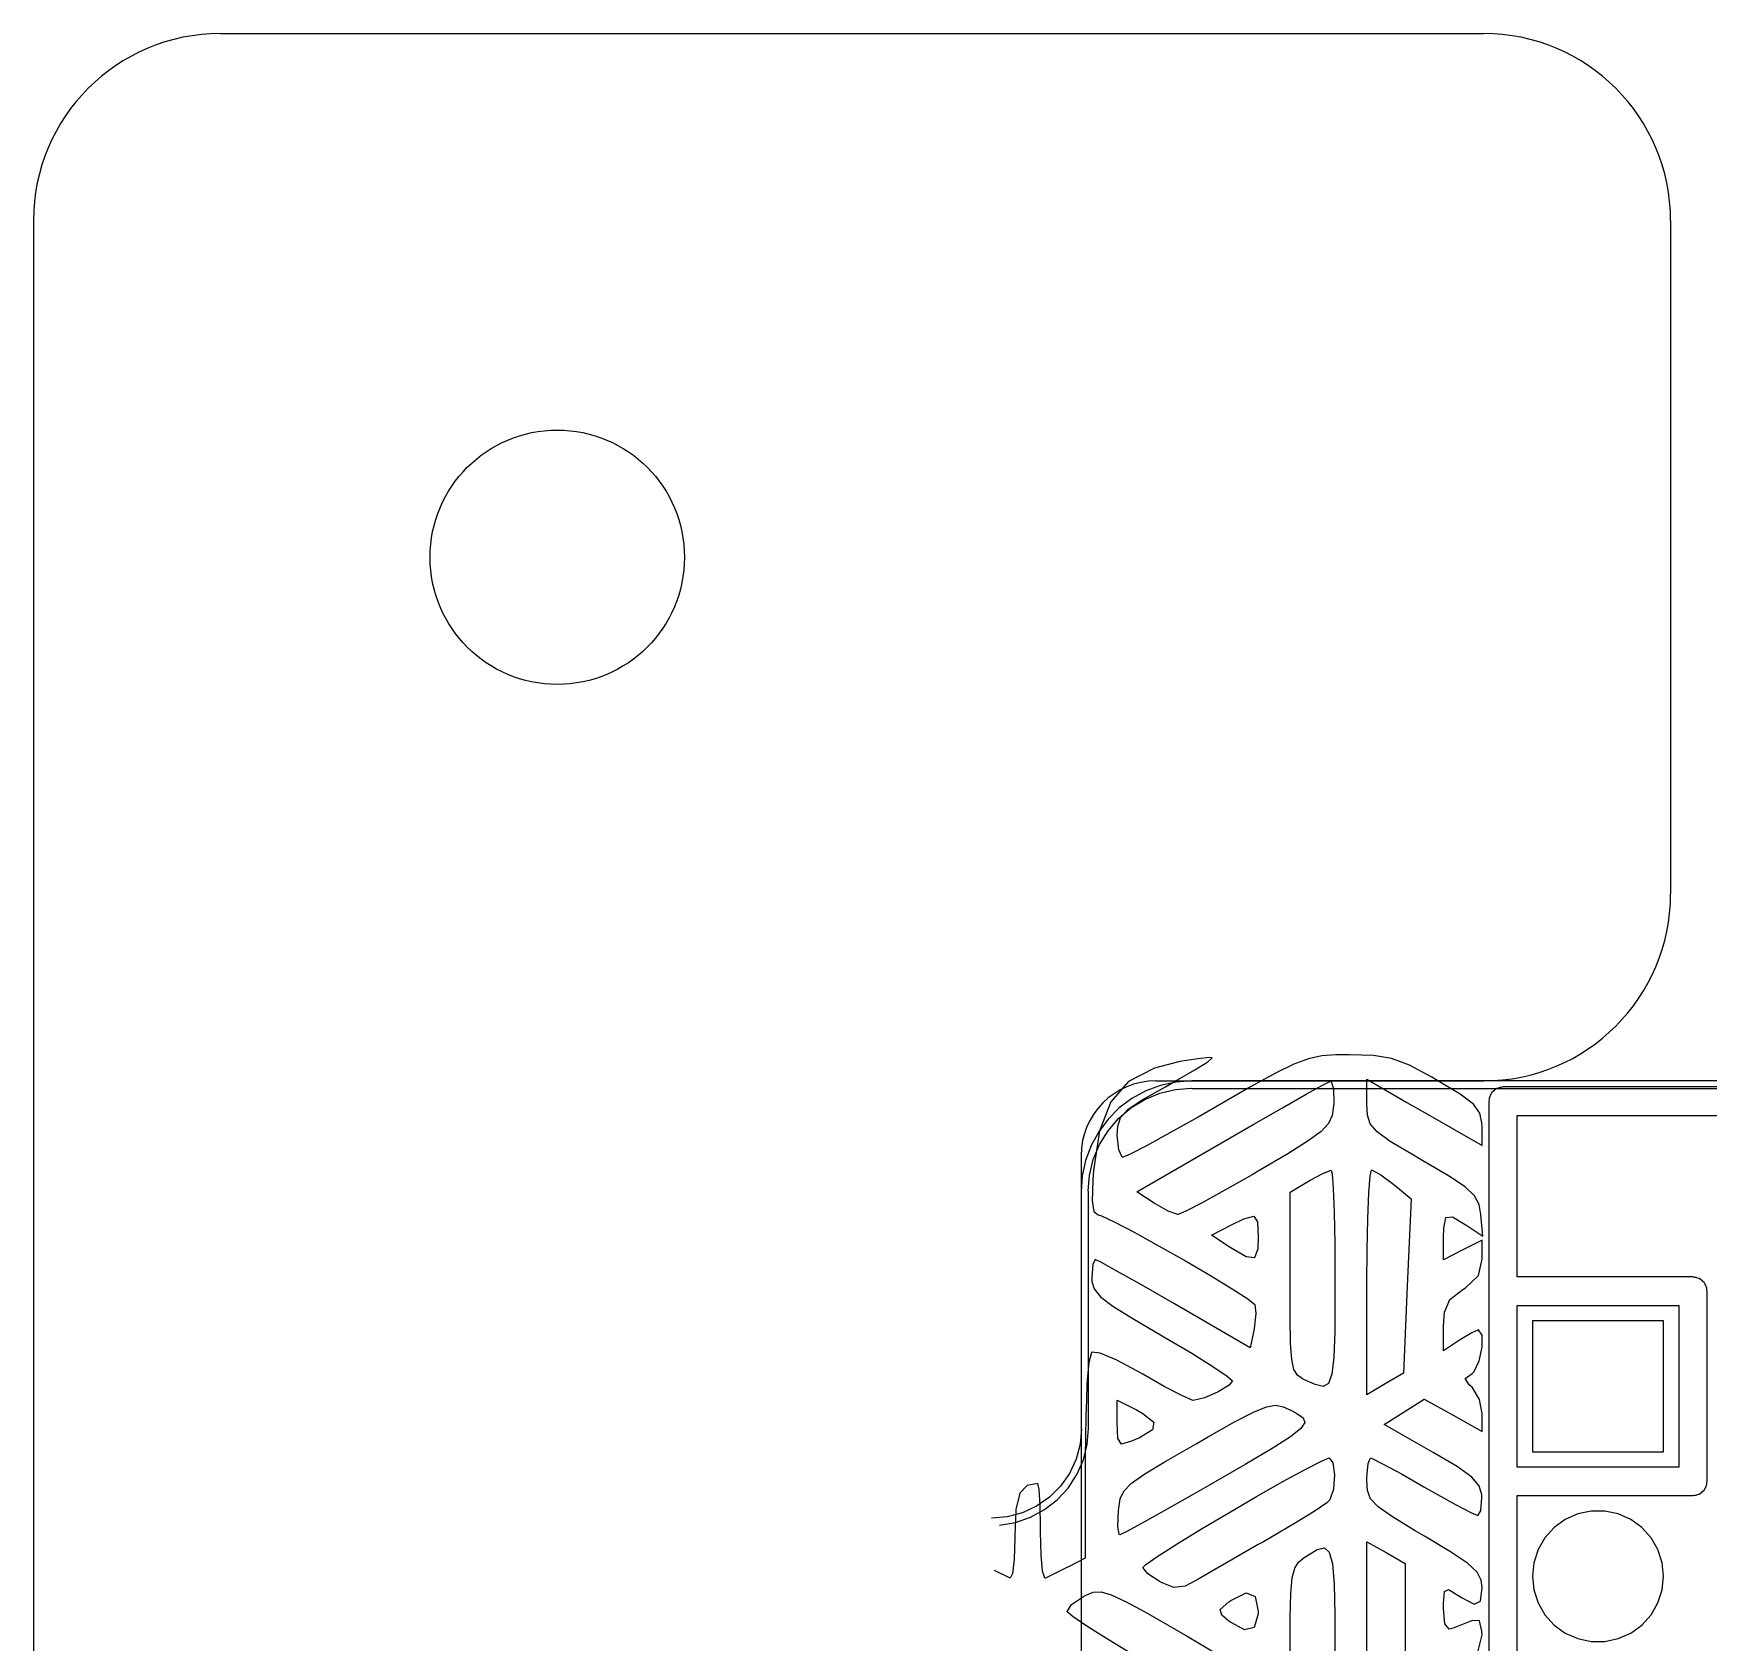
# Model space of a CAD drawing. Header units: millimetres. Extents: x 38 to 487, y 14 to 137.
# Drawn here: x 37.92 to 60.31, y 115.78 to 137.29 of the extents above; entities that cross this region are included whole.
import ezdxf

# ---------------------------------------------------------------- set-up
doc = ezdxf.new("R2010")
doc.units = ezdxf.units.MM
doc.layers.add('BLACK', color=20, linetype='Continuous')

msp = doc.modelspace()

# ---------------------------------------------------------------- linework, layer by layer
for p, q in [((40.424, 137.286), (57.303, 137.286)), ((37.924, 134.786), (37.924, 16.436)), ((59.803, 134.786), (59.803, 125.786)), ((52.924, 123.286), (57.303, 123.286)), ((51.924, 122.286), (51.924, 85.648))]:
    msp.add_line(p, q)
msp.add_circle((44.924, 130.286), 1.7)
for centre, radius, start, end in [((40.424, 134.786), 2.5, 90, 180), ((57.303, 134.786), 2.5, 0, 90), ((57.303, 125.786), 2.5, 270, 0), ((52.924, 122.286), 1, 90, 180)]:
    msp.add_arc(centre, radius, start, end)
at = {"layer": 'BLACK', "linetype": 'Continuous'}
for p, q in [((53.485, 123.583), (53.244, 123.544)), ((53.643, 123.598), (53.485, 123.583)), ((53.618, 123.543), (53.675, 123.593)), ((53.675, 123.593), (53.643, 123.598)), ((54.963, 123.583), (54.767, 123.511)), ((55.14, 123.62), (54.963, 123.583)), ((55.331, 123.633), (55.14, 123.62)), ((55.513, 123.634), (55.331, 123.633)), ((55.831, 123.625), (55.513, 123.634)), ((56.075, 123.586), (55.831, 123.625)), ((56.313, 123.495), (56.075, 123.586)), ((52.905, 123.458), (52.56, 123.279)), ((53.244, 123.544), (52.905, 123.458)), ((53.183, 123.281), (53.443, 123.432)), ((53.443, 123.432), (53.618, 123.543)), ((54.521, 123.389), (54.19, 123.206)), ((54.767, 123.511), (54.521, 123.389)), ((56.611, 123.335), (56.313, 123.495)), ((52.56, 123.279), (52.321, 123.006)), ((52.79, 123.152), (52.604, 123.051)), ((52.79, 123.152), (52.604, 123.051)), ((52.742, 123.032), (53.055, 123.209)), ((52.776, 123.039), (52.976, 123.122)), ((52.776, 123.039), (52.976, 123.122)), ((52.987, 123.226), (52.79, 123.152)), ((52.987, 123.226), (52.79, 123.152)), ((52.976, 123.122), (53.187, 123.173)), ((52.976, 123.122), (53.187, 123.173)), ((53.193, 123.271), (52.987, 123.226)), ((53.193, 123.271), (52.987, 123.226)), ((53.055, 123.209), (53.183, 123.281)), ((53.187, 123.173), (53.395, 123.189)), ((53.187, 123.173), (53.395, 123.189)), ((53.404, 123.286), (53.193, 123.271)), ((53.404, 123.286), (53.193, 123.271)), ((53.395, 123.189), (53.404, 123.186)), ((53.395, 123.189), (53.404, 123.186)), ((155.687, 123.287), (53.404, 123.286)), ((155.687, 123.287), (53.404, 123.286)), ((53.404, 123.286), (53.404, 123.286)), ((53.404, 123.286), (53.404, 123.286)), ((53.404, 123.186), (155.687, 123.187)), ((53.404, 123.186), (155.687, 123.187)), ((53.404, 123.186), (53.404, 123.186)), ((53.404, 123.186), (53.404, 123.186)), ((53.404, 123.186), (53.404, 123.186)), ((53.404, 123.186), (53.404, 123.186)), ((54.19, 123.206), (53.745, 122.95)), ((54.933, 123.107), (55.152, 123.229)), ((55.152, 123.229), (55.249, 123.28)), ((55.249, 123.28), (55.265, 123.278)), ((55.265, 123.278), (55.3, 123.182)), ((55.3, 123.182), (55.301, 122.982)), ((55.745, 122.979), (55.744, 123.308)), ((55.744, 123.308), (56.15, 123.074)), ((56.691, 123.288), (56.611, 123.335)), ((56.99, 123.107), (56.691, 123.288)), ((57.414, 123.133), (57.404, 123.113)), ((57.43, 123.146), (57.414, 123.133)), ((57.444, 123.163), (57.43, 123.146)), ((57.463, 123.172), (57.444, 123.163)), ((57.48, 123.186), (57.463, 123.172)), ((57.501, 123.191), (57.48, 123.186)), ((57.52, 123.2), (57.501, 123.191)), ((57.541, 123.2), (57.52, 123.2)), ((57.562, 123.205), (57.541, 123.2)), ((75.343, 123.205), (57.562, 123.205)), ((52.321, 123.006), (52.171, 122.617)), ((52.435, 122.924), (52.286, 122.775)), ((52.435, 122.924), (52.286, 122.775)), ((52.426, 122.785), (52.591, 122.926)), ((52.426, 122.785), (52.591, 122.926)), ((52.604, 123.051), (52.435, 122.924)), ((52.604, 123.051), (52.435, 122.924)), ((52.451, 122.795), (52.551, 122.904)), ((52.551, 122.904), (52.742, 123.032)), ((52.591, 122.926), (52.776, 123.039)), ((52.591, 122.926), (52.776, 123.039)), ((53.745, 122.95), (53.489, 122.803)), ((54.234, 122.709), (54.618, 122.928)), ((54.618, 122.928), (54.933, 123.107)), ((55.298, 122.955), (55.28, 122.825)), ((55.301, 122.982), (55.298, 122.955)), ((55.751, 122.827), (55.745, 122.979)), ((56.15, 123.074), (56.28, 122.999)), ((56.28, 122.999), (56.618, 122.804)), ((57.168, 122.973), (56.99, 123.107)), ((57.255, 122.856), (57.168, 122.973)), ((57.377, 123.035), (57.372, 123.014)), ((57.372, 123.014), (57.372, 108.777)), ((57.386, 123.076), (57.377, 123.056)), ((57.377, 123.056), (57.377, 123.035)), ((57.391, 123.097), (57.386, 123.076)), ((57.404, 123.113), (57.391, 123.097)), ((52.286, 122.775), (52.16, 122.606)), ((52.286, 122.775), (52.16, 122.606)), ((52.285, 122.62), (52.426, 122.785)), ((52.285, 122.62), (52.426, 122.785)), ((52.409, 122.559), (52.414, 122.676)), ((52.414, 122.676), (52.451, 122.795)), ((53.489, 122.803), (53.111, 122.59)), ((53.919, 122.527), (54.234, 122.709)), ((55.233, 122.718), (55.135, 122.611)), ((55.28, 122.825), (55.233, 122.718)), ((55.787, 122.711), (55.751, 122.827)), ((55.88, 122.604), (55.787, 122.711)), ((56.618, 122.804), (56.92, 122.63)), ((57.282, 122.725), (57.255, 122.856)), ((57.283, 122.681), (57.282, 122.725)), ((57.283, 122.421), (57.283, 122.681)), ((57.753, 120.665), (57.753, 122.824)), ((57.753, 122.824), (75.152, 122.824)), ((52.16, 122.606), (52.059, 122.421)), ((52.16, 122.606), (52.059, 122.421)), ((52.171, 122.617), (52.091, 122.088)), ((52.171, 122.435), (52.285, 122.62)), ((52.171, 122.435), (52.285, 122.62)), ((52.428, 122.364), (52.409, 122.559)), ((52.668, 121.805), (53.919, 122.527)), ((53.111, 122.59), (52.799, 122.419)), ((54.961, 122.483), (54.688, 122.312)), ((55.135, 122.611), (54.961, 122.483)), ((56.056, 122.478), (55.88, 122.604)), ((56.343, 122.306), (56.056, 122.478)), ((56.92, 122.63), (57.283, 122.421)), ((52.059, 122.421), (51.985, 122.223)), ((52.059, 122.421), (51.985, 122.223)), ((52.038, 122.023), (52.088, 122.234)), ((52.038, 122.023), (52.088, 122.234)), ((52.088, 122.234), (52.171, 122.435)), ((52.088, 122.234), (52.171, 122.435)), ((52.476, 122.268), (52.428, 122.364)), ((52.485, 122.266), (52.476, 122.268)), ((52.582, 122.307), (52.485, 122.266)), ((52.799, 122.419), (52.582, 122.307)), ((54.688, 122.312), (54.29, 122.078)), ((56.493, 122.219), (56.343, 122.306)), ((51.94, 122.017), (51.925, 121.807)), ((51.94, 122.017), (51.925, 121.807)), ((51.985, 122.223), (51.94, 122.017)), ((51.985, 122.223), (51.94, 122.017)), ((52.021, 121.816), (52.038, 122.023)), ((52.021, 121.816), (52.038, 122.023)), ((52.091, 122.088), (52.082, 121.97)), ((54.21, 122.032), (53.848, 121.824)), ((54.29, 122.078), (54.21, 122.032)), ((54.985, 121.959), (55.164, 122.055)), ((55.164, 122.055), (55.265, 122.095)), ((55.265, 122.095), (55.279, 122.044)), ((55.279, 122.044), (55.294, 121.847)), ((55.769, 121.789), (55.787, 122.013)), ((55.787, 122.013), (55.808, 122.094)), ((55.808, 122.094), (55.816, 122.093)), ((55.816, 122.093), (55.932, 122.031)), ((55.932, 122.031), (56.104, 121.902)), ((56.836, 122.016), (56.493, 122.219)), ((57.057, 121.868), (56.836, 122.016)), ((51.925, 121.807), (51.925, 121.807)), ((51.925, 121.807), (51.925, 118.64)), ((51.925, 121.807), (51.925, 121.807)), ((51.925, 121.807), (51.925, 118.64)), ((52.025, 121.807), (52.021, 121.816)), ((52.025, 121.807), (52.021, 121.816)), ((52.025, 118.64), (52.025, 121.807)), ((52.025, 121.807), (52.025, 121.807)), ((52.025, 121.807), (52.025, 121.807)), ((52.025, 118.64), (52.025, 121.807)), ((52.025, 121.807), (52.025, 121.807)), ((52.025, 121.807), (52.025, 121.807)), ((52.076, 121.805), (52.072, 121.688)), ((52.082, 121.97), (52.076, 121.805)), ((52.902, 121.651), (52.668, 121.805)), ((53.848, 121.824), (53.542, 121.656)), ((54.718, 121.801), (54.966, 121.948)), ((54.718, 120.593), (54.718, 121.801)), ((54.966, 121.948), (54.985, 121.959)), ((55.294, 121.847), (55.306, 121.529)), ((55.755, 121.448), (55.769, 121.789)), ((56.104, 121.902), (56.336, 121.71)), ((57.184, 121.749), (57.057, 121.868)), ((52.072, 121.688), (52.094, 121.54)), ((53.088, 121.545), (52.902, 121.651)), ((53.542, 121.656), (53.323, 121.543)), ((56.336, 121.71), (56.284, 120.545)), ((57.245, 121.632), (57.184, 121.749)), ((57.268, 121.499), (57.245, 121.632)), ((52.094, 121.54), (52.151, 121.496)), ((52.151, 121.496), (52.198, 121.482)), ((52.198, 121.482), (52.375, 121.399)), ((52.375, 121.399), (52.644, 121.258)), ((53.218, 121.5), (53.088, 121.545)), ((53.221, 121.5), (53.218, 121.5)), ((53.323, 121.543), (53.221, 121.5)), ((53.669, 121.223), (53.933, 121.36)), ((53.933, 121.36), (54.101, 121.444)), ((54.101, 121.444), (54.233, 121.479)), ((54.233, 121.479), (54.282, 121.403)), ((54.282, 121.403), (54.29, 121.197)), ((55.306, 121.529), (55.314, 121.118)), ((55.747, 121.018), (55.755, 121.448)), ((56.772, 121.318), (56.798, 121.462)), ((56.798, 121.462), (56.888, 121.467)), ((56.888, 121.467), (57.079, 121.354)), ((57.079, 121.354), (57.296, 121.211)), ((57.296, 121.211), (57.268, 121.499)), ((52.644, 121.258), (52.707, 121.223)), ((52.707, 121.223), (52.97, 121.079)), ((53.915, 121.061), (53.669, 121.223)), ((54.29, 121.197), (54.285, 121.043)), ((55.314, 121.118), (55.316, 120.641)), ((56.77, 121.195), (56.772, 121.318)), ((56.77, 120.893), (56.77, 121.195)), ((57.283, 121.158), (57.027, 121.026)), ((57.283, 120.904), (57.283, 121.158)), ((52.111, 120.897), (52.08, 120.831)), ((52.197, 120.857), (52.111, 120.897)), ((52.97, 121.079), (53.319, 120.881)), ((54.13, 120.934), (53.915, 121.061)), ((54.243, 120.923), (54.13, 120.934)), ((54.285, 121.043), (54.243, 120.923)), ((55.744, 120.593), (55.747, 121.018)), ((57.027, 121.026), (56.77, 120.893)), ((57.235, 120.686), (57.283, 120.904)), ((52.08, 120.831), (52.067, 120.659)), ((52.067, 120.659), (52.069, 120.607)), ((52.403, 120.745), (52.197, 120.857)), ((52.699, 120.578), (52.403, 120.745)), ((53.319, 120.881), (53.656, 120.684)), ((53.656, 120.684), (53.807, 120.593)), ((57.064, 120.522), (57.235, 120.686)), ((60.103, 120.665), (57.753, 120.665)), ((60.123, 120.66), (60.103, 120.665)), ((60.145, 120.66), (60.123, 120.66)), ((60.164, 120.651), (60.145, 120.66)), ((52.069, 120.607), (52.1, 120.506)), ((52.1, 120.506), (52.185, 120.402)), ((53.059, 120.372), (52.699, 120.578)), ((53.807, 120.593), (53.946, 120.508)), ((53.946, 120.508), (54.155, 120.373)), ((54.719, 120.116), (54.718, 120.593)), ((55.316, 120.641), (55.316, 120.432)), ((55.744, 119.092), (55.744, 120.593)), ((56.284, 120.545), (56.232, 119.38)), ((56.852, 120.365), (57.027, 120.499)), ((57.027, 120.499), (57.064, 120.522)), ((60.185, 120.646), (60.164, 120.651)), ((60.202, 120.633), (60.185, 120.646)), ((60.221, 120.623), (60.202, 120.633)), ((60.235, 120.606), (60.221, 120.623)), ((60.251, 120.593), (60.235, 120.606)), ((60.261, 120.574), (60.251, 120.593)), ((60.274, 120.557), (60.261, 120.574)), ((60.279, 120.536), (60.274, 120.557)), ((60.288, 120.517), (60.279, 120.536)), ((60.288, 120.495), (60.288, 120.517)), ((60.293, 120.475), (60.288, 120.495)), ((60.293, 117.934), (60.293, 120.475)), ((52.185, 120.402), (52.349, 120.276)), ((52.349, 120.276), (52.615, 120.108)), ((53.171, 120.306), (53.059, 120.372)), ((54.186, 119.716), (53.171, 120.306)), ((54.155, 120.373), (54.247, 120.299)), ((54.247, 120.299), (54.262, 120.176)), ((55.316, 120.432), (55.314, 119.94)), ((56.781, 120.193), (56.852, 120.365)), ((57.753, 118.125), (57.753, 120.284)), ((57.753, 120.284), (59.912, 120.284)), ((59.912, 120.284), (59.912, 118.125)), ((52.615, 120.108), (53.007, 119.879)), ((54.262, 120.176), (54.238, 119.973)), ((54.725, 119.781), (54.719, 120.116)), ((56.77, 120.014), (56.781, 120.193)), ((56.77, 119.68), (56.77, 120.014)), ((59.709, 120.08), (57.956, 120.08)), ((57.956, 120.08), (57.956, 118.328)), ((59.709, 118.328), (59.709, 120.08)), ((53.007, 119.879), (53.054, 119.852)), ((53.054, 119.852), (53.403, 119.645)), ((54.238, 119.973), (54.186, 119.716)), ((54.741, 119.561), (54.725, 119.781)), ((55.314, 119.94), (55.303, 119.591)), ((56.981, 119.819), (56.77, 119.68)), ((57.146, 119.918), (56.981, 119.819)), ((57.238, 119.957), (57.146, 119.918)), ((57.286, 119.888), (57.238, 119.957)), ((57.285, 119.727), (57.286, 119.888)), ((52.065, 119.654), (52.029, 119.523)), ((52.07, 119.66), (52.065, 119.654)), ((52.181, 119.645), (52.07, 119.66)), ((52.395, 119.556), (52.181, 119.645)), ((52.671, 119.41), (52.395, 119.556)), ((53.403, 119.645), (53.687, 119.469)), ((54.77, 119.427), (54.741, 119.561)), ((55.303, 119.591), (55.278, 119.365)), ((57.18, 119.404), (57.246, 119.543)), ((57.246, 119.543), (57.285, 119.727)), ((52.029, 119.523), (52.003, 119.236)), ((52.748, 119.365), (52.671, 119.41)), ((53.035, 119.201), (52.748, 119.365)), ((53.687, 119.469), (53.878, 119.34)), ((53.878, 119.34), (53.948, 119.276)), ((54.817, 119.351), (54.77, 119.427)), ((54.886, 119.303), (54.817, 119.351)), ((55.278, 119.365), (55.232, 119.242)), ((56.232, 119.38), (55.988, 119.236)), ((57.06, 119.306), (57.15, 119.377)), ((57.15, 119.377), (57.18, 119.404)), ((52.003, 119.236), (51.995, 119.02)), ((53.269, 119.079), (53.035, 119.201)), ((53.669, 119.092), (53.575, 119.051)), ((53.759, 119.131), (53.669, 119.092)), ((53.905, 119.221), (53.759, 119.131)), ((53.948, 119.276), (53.905, 119.221)), ((54.91, 119.291), (54.886, 119.303)), ((55.054, 119.226), (54.91, 119.291)), ((55.159, 119.203), (55.054, 119.226)), ((55.232, 119.242), (55.159, 119.203)), ((55.988, 119.236), (55.744, 119.092)), ((57.111, 119.224), (57.06, 119.306)), ((57.15, 119.191), (57.111, 119.224)), ((57.25, 119.027), (57.15, 119.191)), ((51.995, 119.02), (51.987, 118.809)), ((52.409, 118.719), (52.409, 119.02)), ((52.409, 119.02), (52.665, 118.888)), ((52.665, 118.888), (52.749, 118.842)), ((53.409, 119.019), (53.269, 119.079)), ((53.424, 119.016), (53.409, 119.019)), ((53.575, 119.051), (53.424, 119.016)), ((54.23, 118.859), (54.403, 118.931)), ((54.403, 118.931), (54.526, 118.951)), ((54.526, 118.951), (54.626, 118.93)), ((54.626, 118.93), (54.735, 118.879)), ((54.735, 118.879), (54.81, 118.839)), ((56.243, 118.862), (56.512, 119.032)), ((56.512, 119.032), (56.898, 118.816)), ((57.283, 118.84), (57.25, 119.027)), ((51.987, 118.809), (51.981, 118.255)), ((52.415, 118.505), (52.409, 118.719)), ((52.749, 118.842), (52.896, 118.724)), ((52.896, 118.724), (52.88, 118.623)), ((53.615, 118.524), (53.977, 118.727)), ((53.977, 118.727), (54.23, 118.859)), ((54.81, 118.839), (54.892, 118.782)), ((54.915, 118.72), (54.863, 118.64)), ((54.892, 118.782), (54.915, 118.72)), ((55.975, 118.692), (56.243, 118.862)), ((56.628, 118.319), (55.975, 118.692)), ((56.898, 118.816), (57.283, 118.6)), ((57.283, 118.6), (57.283, 118.84)), ((51.911, 118.432), (51.857, 118.23)), ((51.911, 118.432), (51.857, 118.23)), ((51.929, 118.631), (51.911, 118.432)), ((51.929, 118.631), (51.911, 118.432)), ((51.925, 118.64), (51.929, 118.631)), ((51.925, 118.64), (51.929, 118.631)), ((51.955, 118.219), (52.007, 118.427)), ((51.955, 118.219), (52.007, 118.427)), ((52.007, 118.427), (52.025, 118.64)), ((52.007, 118.427), (52.025, 118.64)), ((52.465, 118.432), (52.415, 118.505)), ((52.6, 118.47), (52.465, 118.432)), ((52.704, 118.517), (52.6, 118.47)), ((52.88, 118.623), (52.704, 118.517)), ((53.058, 118.205), (53.463, 118.437)), ((53.463, 118.437), (53.615, 118.524)), ((54.724, 118.529), (54.48, 118.374)), ((54.863, 118.64), (54.724, 118.529)), ((51.857, 118.23), (51.769, 118.04)), ((51.857, 118.23), (51.769, 118.04)), ((51.869, 118.023), (51.955, 118.219)), ((51.869, 118.023), (51.955, 118.219)), ((51.981, 118.255), (51.981, 116.905)), ((52.777, 118.035), (53.058, 118.205)), ((54.48, 118.374), (54.118, 118.16)), ((54.919, 118.094), (55.136, 118.205)), ((55.136, 118.205), (55.241, 118.246)), ((55.241, 118.246), (55.291, 118.183)), ((55.76, 118.171), (55.791, 118.246)), ((55.791, 118.246), (55.817, 118.237)), ((55.817, 118.237), (55.963, 118.163)), ((56.949, 118.13), (56.628, 118.319)), ((57.956, 118.328), (59.709, 118.328)), ((51.769, 118.04), (51.649, 117.869)), ((51.769, 118.04), (51.649, 117.869)), ((51.752, 117.844), (51.869, 118.023)), ((51.752, 117.844), (51.869, 118.023)), ((52.598, 117.908), (52.777, 118.035)), ((54.118, 118.16), (53.622, 117.874)), ((54.621, 117.93), (54.919, 118.094)), ((55.291, 118.183), (55.313, 118.02)), ((55.313, 118.02), (55.3, 117.83)), ((55.744, 117.986), (55.76, 118.171)), ((55.744, 117.949), (55.744, 117.986)), ((55.963, 118.163), (56.205, 118.032)), ((56.205, 118.032), (56.505, 117.861)), ((57.145, 117.991), (56.949, 118.13)), ((57.246, 117.875), (57.145, 117.991)), ((59.912, 118.125), (57.753, 118.125)), ((51.104, 117.774), (51.054, 117.559)), ((51.204, 117.879), (51.104, 117.774)), ((51.347, 117.904), (51.204, 117.879)), ((51.364, 117.826), (51.347, 117.904)), ((51.376, 117.618), (51.364, 117.826)), ((51.649, 117.869), (51.501, 117.721)), ((51.649, 117.869), (51.501, 117.721)), ((51.607, 117.687), (51.752, 117.844)), ((51.607, 117.687), (51.752, 117.844)), ((52.447, 117.698), (52.496, 117.803)), ((52.496, 117.803), (52.598, 117.908)), ((53.404, 117.749), (53.034, 117.54)), ((53.622, 117.874), (53.404, 117.749)), ((54.271, 117.731), (54.621, 117.93)), ((55.3, 117.83), (55.251, 117.686)), ((55.752, 117.811), (55.744, 117.949)), ((55.794, 117.7), (55.752, 117.811)), ((56.505, 117.861), (56.649, 117.779)), ((56.649, 117.779), (56.928, 117.624)), ((57.281, 117.755), (57.246, 117.875)), ((57.282, 117.712), (57.281, 117.755)), ((60.103, 117.744), (60.124, 117.748)), ((60.124, 117.748), (60.145, 117.748)), ((60.145, 117.748), (60.165, 117.758)), ((60.165, 117.758), (60.186, 117.763)), ((60.186, 117.763), (60.202, 117.776)), ((60.202, 117.776), (60.221, 117.785)), ((60.221, 117.785), (60.235, 117.802)), ((60.235, 117.802), (60.252, 117.816)), ((60.252, 117.816), (60.261, 117.835)), ((60.261, 117.835), (60.274, 117.852)), ((60.274, 117.852), (60.279, 117.873)), ((60.279, 117.873), (60.288, 117.892)), ((60.288, 117.913), (60.293, 117.934)), ((60.288, 117.892), (60.288, 117.913)), ((51.054, 117.559), (51.04, 117.204)), ((51.33, 117.601), (51.14, 117.512)), ((51.33, 117.601), (51.14, 117.512)), ((51.25, 117.454), (51.438, 117.555)), ((51.25, 117.454), (51.438, 117.555)), ((51.501, 117.721), (51.33, 117.601)), ((51.501, 117.721), (51.33, 117.601)), ((51.382, 117.322), (51.376, 117.618)), ((51.438, 117.555), (51.607, 117.687)), ((51.438, 117.555), (51.607, 117.687)), ((52.418, 117.335), (52.425, 117.541)), ((52.425, 117.541), (52.428, 117.574)), ((52.428, 117.574), (52.447, 117.698)), ((53.034, 117.54), (52.733, 117.372)), ((53.899, 117.514), (54.271, 117.731)), ((55.041, 117.532), (54.779, 117.369)), ((55.21, 117.648), (55.041, 117.532)), ((55.251, 117.686), (55.21, 117.648)), ((55.896, 117.591), (55.794, 117.7)), ((56.086, 117.458), (55.896, 117.591)), ((56.928, 117.624), (57.133, 117.517)), ((57.228, 117.477), (57.266, 117.541)), ((57.266, 117.541), (57.282, 117.712)), ((57.753, 90.184), (57.753, 117.744)), ((57.753, 117.744), (60.103, 117.744)), ((58.741, 117.536), (58.562, 117.498)), ((58.924, 117.536), (58.741, 117.536)), ((59.103, 117.498), (58.924, 117.536)), ((50.938, 117.458), (50.729, 117.44)), ((50.938, 117.458), (50.729, 117.44)), ((50.836, 117.349), (51.048, 117.384)), ((50.836, 117.349), (51.048, 117.384)), ((51.14, 117.512), (50.938, 117.458)), ((51.14, 117.512), (50.938, 117.458)), ((51.048, 117.384), (51.25, 117.454)), ((51.048, 117.384), (51.25, 117.454)), ((51.382, 117.256), (51.382, 117.322)), ((52.434, 117.225), (52.418, 117.335)), ((52.733, 117.372), (52.526, 117.26)), ((53.535, 117.297), (53.899, 117.514)), ((54.779, 117.369), (54.461, 117.183)), ((56.39, 117.274), (56.086, 117.458)), ((57.133, 117.517), (57.228, 117.477)), ((58.246, 117.315), (58.124, 117.179)), ((58.394, 117.423), (58.246, 117.315)), ((58.562, 117.498), (58.394, 117.423)), ((59.271, 117.423), (59.103, 117.498)), ((59.419, 117.315), (59.271, 117.423)), ((59.542, 117.179), (59.419, 117.315)), ((51.04, 117.176), (51.031, 116.893)), ((51.04, 117.204), (51.04, 117.176)), ((51.39, 116.952), (51.382, 117.256)), ((52.441, 117.22), (52.434, 117.225)), ((52.526, 117.26), (52.441, 117.22)), ((52.95, 116.933), (53.209, 117.097)), ((53.209, 117.097), (53.535, 117.297)), ((54.293, 117.088), (53.954, 116.894)), ((54.361, 117.126), (54.293, 117.088)), ((54.461, 117.183), (54.361, 117.126)), ((55.744, 115.634), (55.744, 117.126)), ((55.744, 117.126), (56, 116.981)), ((56.514, 117.201), (56.39, 117.274)), ((56.864, 116.991), (56.514, 117.201)), ((58.124, 117.179), (58.032, 117.021)), ((59.633, 117.021), (59.542, 117.179)), ((51.031, 116.893), (51.008, 116.7)), ((51.41, 116.734), (51.39, 116.952)), ((51.981, 116.905), (51.746, 116.787)), ((52.789, 116.821), (52.95, 116.933)), ((53.954, 116.894), (53.666, 116.728)), ((54.78, 116.772), (54.832, 116.854)), ((54.832, 116.854), (54.908, 116.916)), ((54.908, 116.916), (54.949, 116.944)), ((54.949, 116.944), (55.081, 117.024)), ((55.081, 117.024), (55.177, 117.044)), ((55.177, 117.044), (55.242, 116.985)), ((55.242, 116.985), (55.283, 116.83)), ((56, 116.981), (56.256, 116.835)), ((57.09, 116.838), (56.864, 116.991)), ((58.032, 117.021), (57.975, 116.846)), ((59.69, 116.846), (59.633, 117.021)), ((50.976, 116.638), (50.768, 116.74)), ((51.008, 116.7), (50.976, 116.638)), ((51.439, 116.639), (51.41, 116.734)), ((51.447, 116.638), (51.439, 116.639)), ((51.563, 116.696), (51.447, 116.638)), ((51.736, 116.783), (51.563, 116.696)), ((51.746, 116.787), (51.736, 116.783)), ((52.751, 116.783), (52.789, 116.821)), ((52.818, 116.698), (52.751, 116.783)), ((52.982, 116.591), (52.818, 116.698)), ((53.666, 116.728), (53.478, 116.618)), ((54.728, 116.433), (54.746, 116.642)), ((54.746, 116.642), (54.78, 116.772)), ((55.283, 116.83), (55.305, 116.558)), ((56.256, 116.835), (56.257, 115.626)), ((57.218, 116.719), (57.09, 116.838)), ((57.273, 116.611), (57.218, 116.719)), ((57.975, 116.846), (57.956, 116.664)), ((57.956, 116.664), (57.975, 116.482)), ((59.709, 116.664), (59.69, 116.846)), ((59.69, 116.482), (59.709, 116.664)), ((51.959, 116.396), (51.987, 116.41)), ((51.987, 116.41), (52.087, 116.45)), ((52.087, 116.45), (52.191, 116.457)), ((52.191, 116.457), (52.329, 116.418)), ((52.329, 116.418), (52.528, 116.325)), ((52.986, 116.588), (52.982, 116.591)), ((53.166, 116.514), (52.986, 116.588)), ((53.317, 116.532), (53.166, 116.514)), ((53.478, 116.618), (53.317, 116.532)), ((53.927, 116.342), (54.129, 116.444)), ((54.129, 116.444), (54.25, 116.394)), ((54.72, 116.115), (54.728, 116.433)), ((55.305, 116.558), (55.315, 116.153)), ((56.77, 116.3), (56.782, 116.462)), ((56.782, 116.462), (56.835, 116.49)), ((56.835, 116.49), (56.96, 116.412)), ((56.96, 116.412), (57.008, 116.38)), ((57.262, 116.334), (57.283, 116.515)), ((57.283, 116.515), (57.273, 116.611)), ((57.975, 116.482), (58.032, 116.308)), ((59.633, 116.308), (59.69, 116.482)), ((51.739, 116.194), (51.798, 116.287)), ((51.74, 116.189), (51.739, 116.194)), ((51.819, 116.122), (51.74, 116.189)), ((51.798, 116.287), (51.959, 116.396)), ((52.528, 116.325), (52.72, 116.219)), ((52.72, 116.219), (52.817, 116.166)), ((53.785, 116.219), (53.9, 116.322)), ((53.806, 116.143), (53.785, 116.219)), ((53.9, 116.322), (53.927, 116.342)), ((54.25, 116.394), (54.29, 116.194)), ((54.29, 116.194), (54.29, 116.164)), ((56.77, 116.232), (56.77, 116.3)), ((56.786, 116.027), (56.77, 116.232)), ((57.008, 116.38), (57.179, 116.292)), ((57.179, 116.292), (57.262, 116.334)), ((58.032, 116.308), (58.124, 116.149)), ((59.542, 116.149), (59.633, 116.308)), ((52.016, 115.99), (51.819, 116.122)), ((52.301, 115.81), (52.016, 115.99)), ((52.817, 116.166), (53.226, 115.931)), ((53.9, 116.065), (53.806, 116.143)), ((54.11, 115.948), (53.9, 116.065)), ((54.24, 115.981), (54.11, 115.948)), ((54.29, 116.164), (54.24, 115.981)), ((54.718, 115.66), (54.72, 116.115)), ((55.315, 116.153), (55.316, 115.595)), ((56.842, 115.959), (56.786, 116.027)), ((56.899, 115.971), (56.842, 115.959)), ((57.1, 116.052), (56.899, 115.971)), ((57.155, 116.075), (57.1, 116.052)), ((57.249, 116.07), (57.155, 116.075)), ((57.282, 115.931), (57.249, 116.07)), ((58.124, 116.149), (58.246, 116.013)), ((58.246, 116.013), (58.394, 115.905)), ((59.271, 115.905), (59.419, 116.013)), ((59.419, 116.013), (59.542, 116.149)), ((52.643, 115.602), (52.301, 115.81)), ((53.226, 115.931), (53.344, 115.862)), ((53.344, 115.862), (53.716, 115.643)), ((57.231, 115.668), (57.283, 115.882)), ((57.283, 115.882), (57.282, 115.931)), ((58.394, 115.905), (58.562, 115.831)), ((58.562, 115.831), (58.741, 115.793)), ((58.741, 115.793), (58.924, 115.793)), ((58.924, 115.793), (59.103, 115.831)), ((59.103, 115.831), (59.271, 115.905))]:
    msp.add_line(p, q, dxfattribs=at)

doc.saveas('drawing.dxf')
